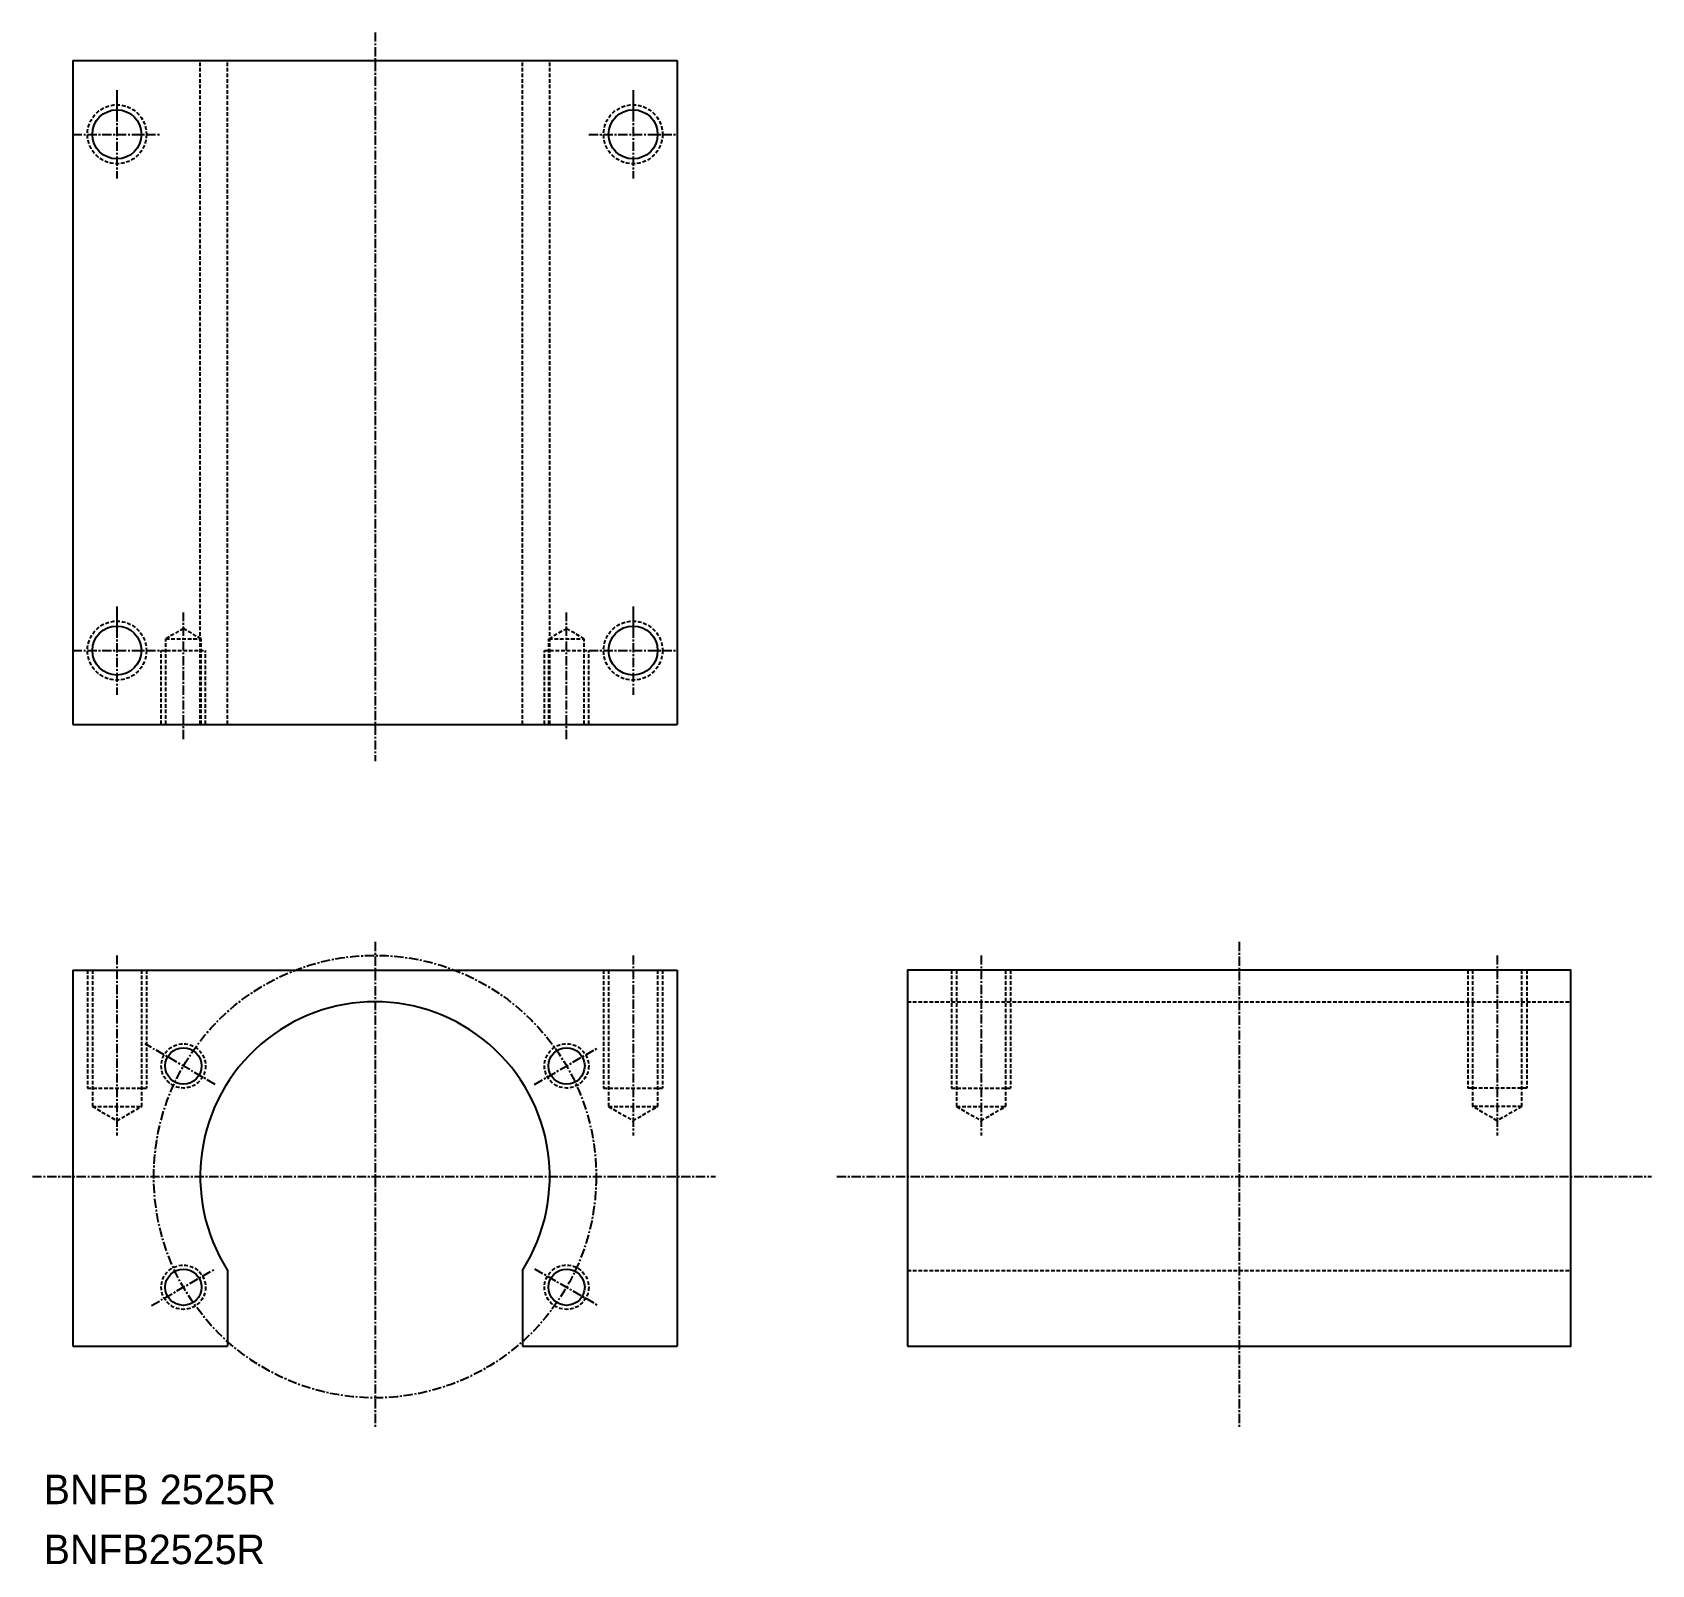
# Model space of a CAD drawing. Extents: x 3 to 222, y 3 to 210.
import ezdxf

# ---------------------------------------------------------------- set-up
doc = ezdxf.new("R2010")
doc.units = 0
doc.linetypes.add('CENTER', pattern=[2, 1.25, -0.25, 0.25, -0.25])
doc.linetypes.add('DASHED', pattern=[0.75, 0.5, -0.25])
doc.layers.get('0').update_dxf_attribs({"linetype": 'CONTINUOUS'})
doc.layers.add('CENTER', color=1, linetype='CENTER')

msp = doc.modelspace()

# ---------------------------------------------------------------- linework, layer by layer
at = {"color": 7, "linetype": 'CONTINUOUS'}
for p, q in [((7.97, 206.51), (7.97, 116.51)), ((7.97, 206.51), (89.97, 206.51)), ((89.97, 206.51), (89.97, 116.51)), ((7.97, 116.51), (89.97, 116.51)), ((7.97, 83.19), (89.97, 83.19)), ((7.97, 83.19), (7.97, 32.19)), ((28.47, 83.19), (28.47, 83.19)), ((48.97, 83.19), (48.97, 83.19)), ((89.97, 83.19), (89.97, 32.19)), ((28.97, 42.47), (28.97, 32.19)), ((68.97, 42.47), (68.97, 32.19)), ((7.97, 32.19), (28.97, 32.19)), ((68.97, 32.19), (89.97, 32.19))]:
    msp.add_line(p, q, dxfattribs=at)
at = {"color": 3, "linetype": 'DASHED'}
for p, q in [((25.27, 116.51), (25.27, 206.51)), ((28.97, 116.51), (28.97, 206.51)), ((68.97, 116.51), (68.97, 206.51)), ((72.67, 116.51), (72.67, 206.51)), ((22.98, 129.5), (20.58, 128.11)), ((20.58, 116.51), (20.58, 128.11)), ((20.58, 128.11), (25.38, 128.11)), ((25.38, 128.11), (22.98, 129.5)), ((25.38, 116.51), (25.38, 128.11)), ((74.95, 129.5), (72.55, 128.11)), ((72.55, 116.51), (72.55, 128.11)), ((72.55, 128.11), (77.35, 128.11)), ((77.35, 128.11), (74.95, 129.5)), ((77.35, 116.51), (77.35, 128.11)), ((19.98, 116.51), (19.98, 126.51)), ((19.98, 126.51), (25.98, 126.51)), ((25.98, 116.51), (25.98, 126.51)), ((71.95, 116.51), (71.95, 126.51)), ((71.95, 126.51), (77.95, 126.51)), ((77.95, 116.51), (77.95, 126.51)), ((9.97, 83.19), (9.97, 67.19)), ((10.64, 83.19), (10.64, 64.69)), ((17.29, 83.19), (17.29, 64.69)), ((17.97, 83.19), (17.97, 67.19)), ((79.97, 83.19), (79.97, 67.19)), ((80.64, 83.19), (80.64, 64.69)), ((87.29, 83.19), (87.29, 64.69)), ((87.97, 83.19), (87.97, 67.19)), ((127.17, 83.19), (127.17, 67.19)), ((127.84, 83.19), (127.84, 64.69)), ((134.49, 83.19), (134.49, 64.69)), ((135.17, 83.19), (135.17, 67.19)), ((197.17, 83.19), (197.17, 67.19)), ((197.84, 83.19), (197.84, 64.69)), ((204.49, 83.19), (204.49, 64.69)), ((205.17, 83.19), (205.17, 67.19)), ((121.17, 78.89), (211.17, 78.89)), ((9.97, 67.19), (17.97, 67.19)), ((79.97, 67.19), (87.97, 67.19)), ((127.17, 67.19), (135.17, 67.19)), ((205.17, 67.19), (197.17, 67.19)), ((10.64, 64.69), (17.29, 64.69)), ((10.64, 64.69), (13.97, 62.77)), ((13.97, 62.77), (17.29, 64.69)), ((80.64, 64.69), (87.29, 64.69)), ((80.64, 64.69), (83.97, 62.77)), ((83.97, 62.77), (87.29, 64.69)), ((127.84, 64.69), (134.49, 64.69)), ((127.84, 64.69), (131.17, 62.77)), ((131.17, 62.77), (134.49, 64.69)), ((204.49, 64.69), (197.84, 64.69)), ((201.17, 62.77), (197.84, 64.69)), ((204.49, 64.69), (201.17, 62.77)), ((121.17, 42.47), (211.17, 42.47))]:
    msp.add_line(p, q, dxfattribs=at)
at = {"color": 7, "linetype": 'CONTINUOUS'}
msp.add_lwpolyline([(121.17, 32.19), (211.17, 32.19), (211.17, 83.19), (121.17, 83.19)], close=True, dxfattribs=at)
at = {"color": 3, "linetype": 'DASHED'}
for centre, radius in [((13.97, 196.51), 4), ((83.97, 196.51), 4), ((13.97, 126.51), 4), ((83.97, 126.51), 4), ((22.98, 70.19), 3), ((74.95, 70.19), 3), ((22.98, 40.19), 3), ((74.95, 40.19), 3)]:
    msp.add_circle(centre, radius, dxfattribs=at)
at = {"color": 7, "linetype": 'CONTINUOUS'}
for centre, radius in [((13.97, 196.51), 3.33), ((83.97, 196.51), 3.33), ((13.97, 126.51), 3.33), ((83.97, 126.51), 3.33), ((22.98, 70.19), 2.46), ((74.95, 70.19), 2.46), ((22.98, 40.19), 2.46), ((74.95, 40.19), 2.46)]:
    msp.add_circle(centre, radius, dxfattribs=at)
msp.add_arc((48.97, 55.19), 23.7, 327.5523, 212.4477, dxfattribs=at)
at = {"layer": 'CENTER', "color": 1, "linetype": 'CENTER'}
for p, q in [((48.97, 210.33), (48.97, 111.51)), ((13.97, 202.51), (13.97, 199.51)), ((83.97, 202.51), (83.97, 199.51)), ((13.97, 201.51), (13.97, 190.51)), ((83.97, 201.51), (83.97, 190.51)), ((7.97, 196.51), (19.97, 196.51)), ((77.97, 196.51), (89.97, 196.51)), ((13.97, 132.51), (13.97, 129.51)), ((83.97, 132.51), (83.97, 129.51)), ((13.97, 131.51), (13.97, 120.51)), ((22.98, 114.51), (22.98, 131.69)), ((74.95, 114.51), (74.95, 131.69)), ((83.97, 131.51), (83.97, 120.51)), ((7.97, 126.51), (19.97, 126.51)), ((77.97, 126.51), (89.97, 126.51)), ((48.97, 87.01), (48.97, 21.03)), ((166.17, 87.01), (166.17, 21.03)), ((13.97, 85.19), (13.97, 60.77)), ((83.97, 85.19), (83.97, 60.77)), ((131.17, 85.19), (131.17, 60.77)), ((201.17, 85.19), (201.17, 60.77)), ((27.31, 67.69), (17.79, 73.19)), ((70.62, 67.69), (79.28, 72.69)), ((2.5, 55.19), (95.14, 55.19)), ((111.61, 55.19), (222.11, 55.19)), ((18.65, 37.69), (27.31, 42.69)), ((70.62, 42.69), (79.28, 37.69))]:
    msp.add_line(p, q, dxfattribs=at)
msp.add_circle((48.97, 55.19), 30, dxfattribs=at)

# ---------------------------------------------------------------- texts
at = {"color": 7, "linetype": 'CONTINUOUS'}
for s, p in [('BNFB 2525R', (4.03, 10.77)), ('BNFB2525R', (4.03, 2.64))]:
    msp.add_text(s, height=4, dxfattribs=at).set_placement(p)

doc.saveas('drawing.dxf')
